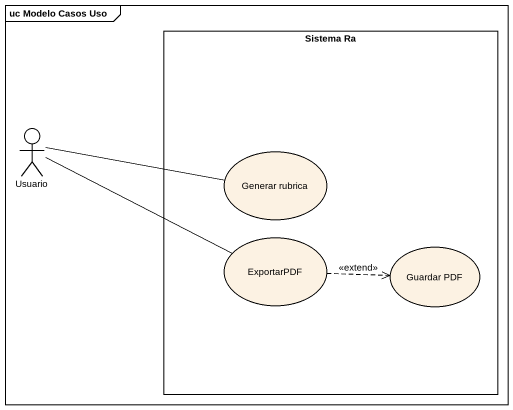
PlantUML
@startuml
mainframe uc Modelo Casos Uso
rectangle "Sistema Ra" as Sistema_Ra #FFFFFF {
  usecase "Generar rubrica" as Generar_rubrica
  usecase ExportarPDF
  usecase "Guardar PDF" as Guardar_PDF
}
actor Usuario
Usuario -right- Generar_rubrica
Usuario -right- ExportarPDF
ExportarPDF .right.> Guardar_PDF : <<extend>>
@enduml
